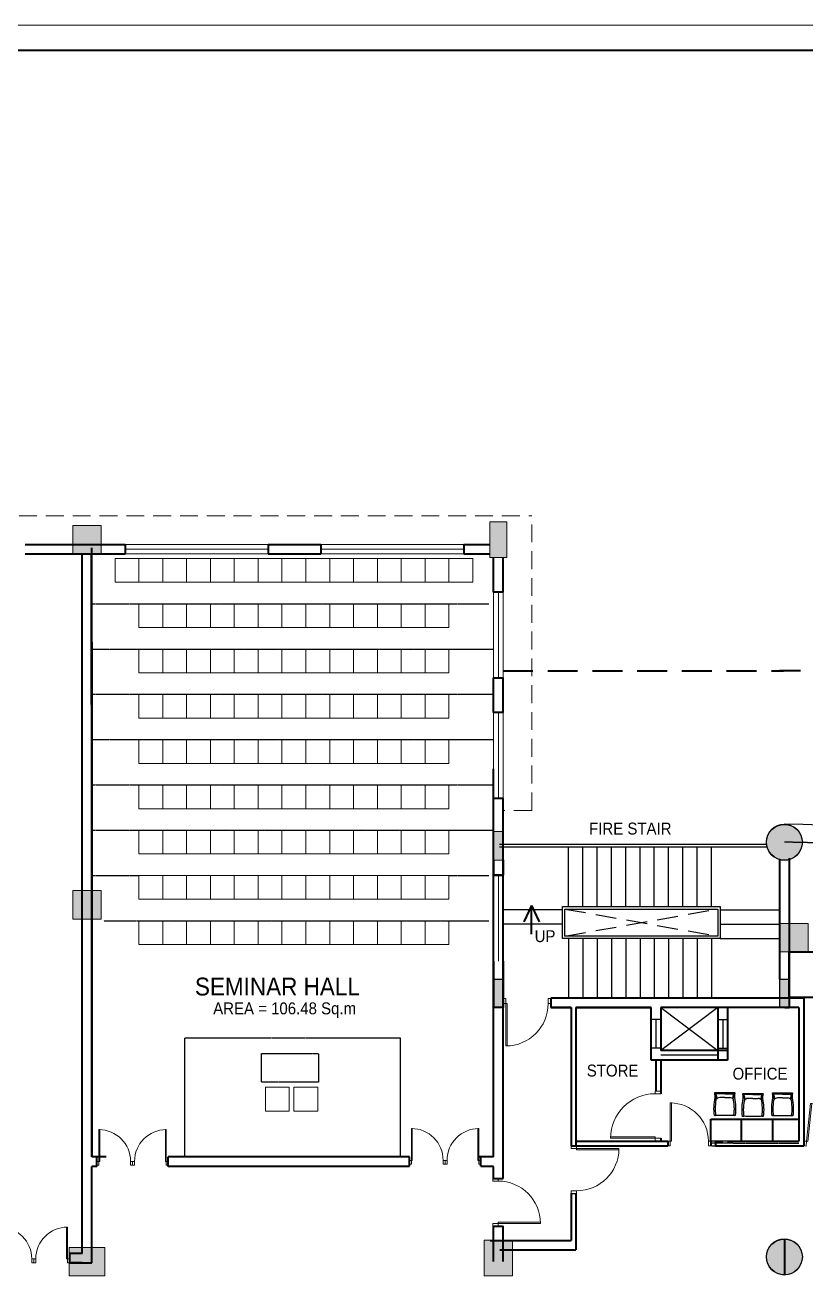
# Model space of a CAD drawing. Header units: inches. Extents: x 150067 to 167379, y -92057 to -49035.
# Drawn here: x 163018 to 164656, y -51659 to -49035 of the extents above; entities that cross this region are included whole.
import ezdxf

# ---------------------------------------------------------------- set-up
doc = ezdxf.new("R2010")
doc.units = ezdxf.units.IN
doc.header["$LTSCALE"] = 0.1
doc.header["$MEASUREMENT"] = 0
doc.linetypes.add('CENTER2', pattern=[1.125, 0.75, -0.125, 0.125, -0.125])
doc.linetypes.add('HIDDEN', pattern=[0.375, 0.25, -0.125])
for name, color, linetype, lineweight in [('BOR', 200, 'Continuous', 40), ('BOR1', 230, 'Continuous', 15), ('COR HA', 40, 'Continuous', 18), ('DOOR', 10, 'Continuous', 15), ('furniture', 30, 'Continuous', 15), ('HAT', 253, 'Continuous', 25), ('Layer4', 10, 'Continuous', 25), ('STAIR', 142, 'Continuous', 25), ('thin ha', 253, 'Continuous', 5), ('wall', 6, 'Continuous', 40), ('win', 102, 'Continuous', 20)]:
    doc.layers.add(name, color=color, linetype=linetype, lineweight=lineweight)
for name, color, linetype in [('S_USS_RBM', 7, 'HIDDEN'), ('STEEL', 1, 'Continuous'), ('TEXT', 7, 'Continuous'), ('TXT', 4, 'Continuous')]:
    doc.layers.add(name, color=color, linetype=linetype)
doc.styles.add('DUTCH', font='arial.ttf')

# ---------------------------------------------------------------- blocks, each defined once
blk = doc.blocks.new('A$C764D24B9')
at = {"layer": 'DOOR'}
for points in [[(0.056, 0.111), (0.083, 0.111), (0.083, 1), (0.056, 1)], [(0, 0), (0.056, 0), (0.056, 0.111), (0, 0.111)], [(0.944, 0), (1, 0), (1, 0.111), (0.944, 0.111)]]:
    blk.add_lwpolyline(points, close=True, dxfattribs=at)
blk.add_arc((0.056, 0.111), 0.889, 0, 90, dxfattribs=at)
blk = doc.blocks.new('y54y')
at = {"layer": 'COR HA', "linetype": 'Continuous', "lineweight": 20, "ltscale": 0.1}
blk.add_hatch(color=1, dxfattribs=at).paths.add_polyline_path([(-4795.471, -1150.953), (-4796.071, -1150.953), (-4796.071, -1151.553), (-4795.471, -1151.553)])
at = {"layer": 'COR HA', "color": 1, "linetype": 'Continuous', "lineweight": 20, "ltscale": 0.1}
for p, q in [((-4796.071, -1150.953), (-4795.471, -1150.953)), ((-4796.071, -1151.553), (-4796.071, -1150.953)), ((-4795.471, -1150.953), (-4795.471, -1151.553)), ((-4795.471, -1151.553), (-4796.071, -1151.553))]:
    blk.add_line(p, q, dxfattribs=at)
blk = doc.blocks.new('ytj')
at = {"layer": 'thin ha', "color": 1, "linetype": 'Continuous', "lineweight": 50}
for p, rotation in [((-5957.475, 3657.151, 0), 89.99999999985319), ((-3589.281, 3625.752, 0), 62.34754382637969), ((-5957.693, 3632.302, 0), 89.99999999985319)]:
    blk.add_blockref('y54y', p, dxfattribs=dict(at, rotation=rotation))
at = {"layer": 'thin ha', "color": 1, "linetype": 'Continuous', "lineweight": 50, "xscale": -1, "rotation": 117.6524561736203}
blk.add_blockref('y54y', (-3589.281, -5927.84, 0), dxfattribs=at)
blk = doc.blocks.new('yttu')
at = {"layer": 'thin ha', "linetype": 'Continuous', "lineweight": 20, "ltscale": 0.1}
blk.add_hatch(color=2, dxfattribs=at).paths.add_polyline_path([(-6879.58, -1156.369), (-6878.83, -1156.369), (-6878.83, -1156.969), (-6879.58, -1156.969)])
at = {"layer": 'thin ha', "color": 2, "linetype": 'Continuous', "lineweight": 20, "ltscale": 0.1}
blk.add_lwpolyline([(-6879.58, -1156.369), (-6878.83, -1156.369), (-6878.83, -1156.969), (-6879.58, -1156.969)], close=True, dxfattribs=at)
blk = doc.blocks.new('A$C2C166547')
at = {"color": 0}
for p, q in [((0.201, 0.464), (0.017, 0.464)), ((0.201, 0.456), (0.018, 0.456)), ((0.201, 0.455), (0.018, 0.455)), ((0.201, 0.374), (0.094, 0.374)), ((0.201, 0.464), (0.385, 0.464)), ((0.201, 0.456), (0.385, 0.456)), ((0.201, 0.455), (0.385, 0.455)), ((0.201, 0.374), (0.308, 0.374)), ((0.016, 0.02), (0.006, 0.02)), ((0.016, 0.02), (0.006, 0.016)), ((0.017, 0.001), (0.016, 0.02)), ((0.385, 0.001), (0.387, 0.02)), ((0.387, 0.02), (0.396, 0.016)), ((0.387, 0.02), (0.396, 0.02))]:
    blk.add_line(p, q, dxfattribs=at)
blk.add_lwpolyline([(0.023, 0.369, 0.080461), (0.008, 0, 0.080461)], format="xyb", dxfattribs=at)
for centre, radius, start, end in [((0.018, 0.461), 0.00242, 100.345, 201.3742), ((-0.216, 0.394), 0.241, 354.5513, 15.9626), ((0.018, 0.455), 0.000725, 87.3762, 197.5208), ((0.018, 0.454), 0.000433, 71.7715, 189.2202), ((0.095, 0.276), 0.0978, 90.5164, 143.1927), ((-0.282, 0.346), 0.317, 1.1591, 17.5641), ((0.307, 0.276), 0.0978, 36.8073, 89.4836), ((0.685, 0.346), 0.317, 162.4359, 178.8409), ((0.618, 0.394), 0.241, 164.0374, 185.4487), ((-0.752, 0.137), 1.154, 353.1637, 11.5643), ((0.384, 0.461), 0.00242, 338.6258, 79.655), ((0.385, 0.455), 0.000725, 342.4792, 92.6238), ((0.385, 0.454), 0.000433, 350.7798, 108.2285), ((0.014, -0.011), 0.012, 71.7536, 116.5375), ((0.389, -0.011), 0.012, 63.4625, 108.2464)]:
    blk.add_arc(centre, radius, start, end, dxfattribs=at)

msp = doc.modelspace()

# ---------------------------------------------------------------- hatches: boundary and pattern name
at = {"layer": 'Layer4', "linetype": 'Continuous', "ltscale": 0.1}
h = msp.add_hatch(color=7, dxfattribs=at)
edge = h.paths.add_edge_path()
edge.add_arc((164610.52, -50749.39), 37.5, 0, 360)
h = msp.add_hatch(color=7, dxfattribs=at)
edge = h.paths.add_edge_path()
edge.add_arc((164610.52, -50749.39), 37.5, 0, 360)
for points in [[(164000.54, -51096.27), (164000.54, -51036.27), (164020.54, -51036.27), (164020.54, -51096.27)], [(164600.52, -51096.27), (164600.52, -51036.27), (164620.52, -51036.27), (164620.52, -51096.27)]]:
    msp.add_hatch(color=256, dxfattribs=at).paths.add_polyline_path(points)
h = msp.add_hatch(color=7, dxfattribs=at)
edge = h.paths.add_edge_path()
edge.add_arc((164610.52, -51619.39), 37.5, 0, 360)
at = {"layer": 'thin ha', "linetype": 'Continuous', "lineweight": 20, "ltscale": 0.1}
for points in [[(163993.02, -50076.89), (164028.02, -50076.89), (164028.02, -50151.89), (163993.02, -50151.89)], [(163117.98, -50084.39), (163177.98, -50084.39), (163177.98, -50144.39), (163117.98, -50144.39)], [(164000.52, -50726.9), (164020.52, -50726.9), (164020.52, -50786.9), (164000.52, -50786.9)], [(163117.98, -50850.64), (163177.98, -50850.64), (163177.98, -50910.64), (163117.98, -50910.64)], [(164000.52, -51036.27), (164020.52, -51036.27), (164020.52, -51096.27), (164000.52, -51096.27)], [(164600.52, -51036.27), (164620.52, -51036.27), (164620.52, -51096.27), (164600.52, -51096.27)]]:
    msp.add_hatch(color=2, dxfattribs=at).paths.add_polyline_path(points)
h = msp.add_hatch(color=2, dxfattribs=at)
edge = h.paths.add_edge_path()
edge.add_arc((164610.02, -50749.39), 38, 0, 360)
h = msp.add_hatch(color=2, dxfattribs=at)
edge = h.paths.add_edge_path()
edge.add_arc((164610.02, -51619.39), 38, 0, 360)

# ---------------------------------------------------------------- linework, layer by layer
at = {"elevation": 23680.86}
for points in [[(164506.55, -51276.4, 0.1025232), (164505.59, -51285.14, -0.0804606), (164507.15, -51322.86, -0.3022999), (164504.7, -51322.57, 0.1979323), (164503.79, -51322.5, -0.028193), (164498.38, -51322.86), (164485.38, -51322.86), (164472.37, -51322.86, -0.028193), (164466.97, -51322.5, 0.1979323), (164466.05, -51322.57, -0.3022999), (164463.61, -51322.86, -0.0804606), (164465.17, -51285.14, 0.1025232), (164464.21, -51276.4, -0.5871113), (164465.29, -51274.48), (164505.47, -51274.48, -0.5871113)], [(164565.52, -51278.26, 0.1025232), (164564.56, -51287, -0.0804606), (164566.12, -51324.72, -0.3022999), (164563.68, -51324.43, 0.1979323), (164562.76, -51324.36, -0.028193), (164557.36, -51324.72), (164544.35, -51324.72), (164531.35, -51324.72, -0.028193), (164525.94, -51324.36, 0.1979323), (164525.03, -51324.43, -0.3022999), (164522.59, -51324.72, -0.0804606), (164524.14, -51287, 0.1025232), (164523.18, -51278.26, -0.5871113), (164524.26, -51276.34), (164564.44, -51276.34, -0.5871113)], [(164627.6, -51277.02, 0.1025232), (164626.64, -51285.76, -0.0804606), (164628.2, -51323.48, -0.3022999), (164625.76, -51323.19, 0.1979323), (164624.84, -51323.12, -0.028193), (164619.44, -51323.48), (164606.43, -51323.48), (164593.43, -51323.48, -0.028193), (164588.02, -51323.12, 0.1979323), (164587.11, -51323.19, -0.3022999), (164584.66, -51323.48, -0.0804606), (164586.22, -51285.76, 0.1025232), (164585.26, -51277.02, -0.5871113), (164586.34, -51275.1), (164626.52, -51275.1, -0.5871113)]]:
    msp.add_lwpolyline(points, format="xyb", close=True, dxfattribs=at)
at = {"layer": 'BOR', "elevation": 23680.86}
msp.add_lwpolyline([(166712.41, -49087.81), (151489.98, -49087.81), (151489.98, -56465.21), (166712.41, -56465.21)], close=True, dxfattribs=at)
at = {"layer": 'BOR1', "elevation": 23680.86}
msp.add_lwpolyline([(166768.94, -49034.57), (151455.32, -49034.57), (151455.32, -56521.74), (166768.94, -56521.74)], close=True, dxfattribs=at)
at = {"layer": 'DOOR', "linetype": 'HIDDEN', "ltscale": 1500}
for p, q in [((157042.98, -50064.39, 23680.86), (164080.52, -50064.39, 23680.86)), ((164080.52, -50682.37, 23680.86), (164080.52, -50064.39, 23680.86)), ((164080.52, -50682.37, 23680.86), (164020.52, -50682.37, 23680.86))]:
    msp.add_line(p, q, dxfattribs=at)
at = {"layer": 'furniture'}
for p, q in [((163256.83, -50393.89, 23680.86), (163906.83, -50393.89, 23680.86)), ((163256.83, -50583.89, 23680.86), (163906.83, -50583.89, 23680.86))]:
    msp.add_line(p, q, dxfattribs=at)
for points, elevation in [([(163206.83, -50153.89), (163256.83, -50153.89), (163256.83, -50203.89), (163206.83, -50203.89)], 23680.86), ([(163256.83, -50153.89), (163306.83, -50153.89), (163306.83, -50203.89), (163256.83, -50203.89)], 23680.86), ([(163306.83, -50153.89), (163356.83, -50153.89), (163356.83, -50203.89), (163306.83, -50203.89)], 23680.86), ([(163356.83, -50153.89), (163406.83, -50153.89), (163406.83, -50203.89), (163356.83, -50203.89)], 23680.86), ([(163406.83, -50153.89), (163456.83, -50153.89), (163456.83, -50203.89), (163406.83, -50203.89)], 23680.86), ([(163456.83, -50153.89), (163506.83, -50153.89), (163506.83, -50203.89), (163456.83, -50203.89)], 23680.86), ([(163506.83, -50153.89), (163556.83, -50153.89), (163556.83, -50203.89), (163506.83, -50203.89)], 23680.86), ([(163556.83, -50153.89), (163606.83, -50153.89), (163606.83, -50203.89), (163556.83, -50203.89)], 23680.86), ([(163606.83, -50153.89), (163656.83, -50153.89), (163656.83, -50203.89), (163606.83, -50203.89)], 23680.86), ([(163656.83, -50153.89), (163706.83, -50153.89), (163706.83, -50203.89), (163656.83, -50203.89)], 23680.86), ([(163706.83, -50153.89), (163756.83, -50153.89), (163756.83, -50203.89), (163706.83, -50203.89)], 23680.86), ([(163756.83, -50153.89), (163806.83, -50153.89), (163806.83, -50203.89), (163756.83, -50203.89)], 23680.86), ([(163806.83, -50153.89), (163856.83, -50153.89), (163856.83, -50203.89), (163806.83, -50203.89)], 23680.86), ([(163856.83, -50153.89), (163906.83, -50153.89), (163906.83, -50203.89), (163856.83, -50203.89)], 23680.86), ([(163906.83, -50153.89), (163956.83, -50153.89), (163956.83, -50203.89), (163906.83, -50203.89)], 23680.86), ([(163256.83, -50248.89), (163306.83, -50248.89), (163306.83, -50298.89), (163256.83, -50298.89)], 23680.86), ([(163306.83, -50248.89), (163356.83, -50248.89), (163356.83, -50298.89), (163306.83, -50298.89)], 23680.86), ([(163356.83, -50248.89), (163406.83, -50248.89), (163406.83, -50298.89), (163356.83, -50298.89)], 23680.86), ([(163406.83, -50248.89), (163456.83, -50248.89), (163456.83, -50298.89), (163406.83, -50298.89)], 23680.86), ([(163456.83, -50248.89), (163506.83, -50248.89), (163506.83, -50298.89), (163456.83, -50298.89)], 23680.86), ([(163506.83, -50248.89), (163556.83, -50248.89), (163556.83, -50298.89), (163506.83, -50298.89)], 23680.86), ([(163556.83, -50248.89), (163606.83, -50248.89), (163606.83, -50298.89), (163556.83, -50298.89)], 23680.86), ([(163606.83, -50248.89), (163656.83, -50248.89), (163656.83, -50298.89), (163606.83, -50298.89)], 23680.86), ([(163656.83, -50248.89), (163706.83, -50248.89), (163706.83, -50298.89), (163656.83, -50298.89)], 23680.86), ([(163706.83, -50248.89), (163756.83, -50248.89), (163756.83, -50298.89), (163706.83, -50298.89)], 23680.86), ([(163756.83, -50248.89), (163806.83, -50248.89), (163806.83, -50298.89), (163756.83, -50298.89)], 23680.86), ([(163806.83, -50248.89), (163856.83, -50248.89), (163856.83, -50298.89), (163806.83, -50298.89)], 23680.86), ([(163856.83, -50248.89), (163906.83, -50248.89), (163906.83, -50298.89), (163856.83, -50298.89)], 23680.86), ([(163256.83, -50343.89), (163306.83, -50343.89), (163306.83, -50393.89), (163256.83, -50393.89)], 23680.86), ([(163306.83, -50343.89), (163356.83, -50343.89), (163356.83, -50393.89), (163306.83, -50393.89)], 23680.86), ([(163356.83, -50343.89), (163406.83, -50343.89), (163406.83, -50393.89), (163356.83, -50393.89)], 23680.86), ([(163406.83, -50343.89), (163456.83, -50343.89), (163456.83, -50393.89), (163406.83, -50393.89)], 23680.86), ([(163456.83, -50343.89), (163506.83, -50343.89), (163506.83, -50393.89), (163456.83, -50393.89)], 23680.86), ([(163506.83, -50343.89), (163556.83, -50343.89), (163556.83, -50393.89), (163506.83, -50393.89)], 23680.86), ([(163556.83, -50343.89), (163606.83, -50343.89), (163606.83, -50393.89), (163556.83, -50393.89)], 23680.86), ([(163606.83, -50343.89), (163656.83, -50343.89), (163656.83, -50393.89), (163606.83, -50393.89)], 23680.86), ([(163656.83, -50343.89), (163706.83, -50343.89), (163706.83, -50393.89), (163656.83, -50393.89)], 23680.86), ([(163706.83, -50343.89), (163756.83, -50343.89), (163756.83, -50393.89), (163706.83, -50393.89)], 23680.86), ([(163756.83, -50343.89), (163806.83, -50343.89), (163806.83, -50393.89), (163756.83, -50393.89)], 23680.86), ([(163806.83, -50343.89), (163856.83, -50343.89), (163856.83, -50393.89), (163806.83, -50393.89)], 23680.86), ([(163856.83, -50343.89), (163906.83, -50343.89), (163906.83, -50393.89), (163856.83, -50393.89)], 23680.86), ([(163256.83, -50438.89), (163306.83, -50438.89), (163306.83, -50488.89), (163256.83, -50488.89)], 23680.86), ([(163306.83, -50438.89), (163356.83, -50438.89), (163356.83, -50488.89), (163306.83, -50488.89)], 23680.86), ([(163356.83, -50438.89), (163406.83, -50438.89), (163406.83, -50488.89), (163356.83, -50488.89)], 23680.86), ([(163406.83, -50438.89), (163456.83, -50438.89), (163456.83, -50488.89), (163406.83, -50488.89)], 23680.86), ([(163456.83, -50438.89), (163506.83, -50438.89), (163506.83, -50488.89), (163456.83, -50488.89)], 23680.86), ([(163506.83, -50438.89), (163556.83, -50438.89), (163556.83, -50488.89), (163506.83, -50488.89)], 23680.86), ([(163556.83, -50438.89), (163606.83, -50438.89), (163606.83, -50488.89), (163556.83, -50488.89)], 23680.86), ([(163606.83, -50438.89), (163656.83, -50438.89), (163656.83, -50488.89), (163606.83, -50488.89)], 23680.86), ([(163656.83, -50438.89), (163706.83, -50438.89), (163706.83, -50488.89), (163656.83, -50488.89)], 23680.86), ([(163706.83, -50438.89), (163756.83, -50438.89), (163756.83, -50488.89), (163706.83, -50488.89)], 23680.86), ([(163756.83, -50438.89), (163806.83, -50438.89), (163806.83, -50488.89), (163756.83, -50488.89)], 23680.86), ([(163806.83, -50438.89), (163856.83, -50438.89), (163856.83, -50488.89), (163806.83, -50488.89)], 23680.86), ([(163856.83, -50438.89), (163906.83, -50438.89), (163906.83, -50488.89), (163856.83, -50488.89)], 23680.86), ([(163256.83, -50533.89), (163306.83, -50533.89), (163306.83, -50583.89), (163256.83, -50583.89)], 23680.86), ([(163306.83, -50533.89), (163356.83, -50533.89), (163356.83, -50583.89), (163306.83, -50583.89)], 23680.86), ([(163356.83, -50533.89), (163406.83, -50533.89), (163406.83, -50583.89), (163356.83, -50583.89)], 23680.86), ([(163406.83, -50533.89), (163456.83, -50533.89), (163456.83, -50583.89), (163406.83, -50583.89)], 23680.86), ([(163456.83, -50533.89), (163506.83, -50533.89), (163506.83, -50583.89), (163456.83, -50583.89)], 23680.86), ([(163506.83, -50533.89), (163556.83, -50533.89), (163556.83, -50583.89), (163506.83, -50583.89)], 23680.86), ([(163556.83, -50533.89), (163606.83, -50533.89), (163606.83, -50583.89), (163556.83, -50583.89)], 23680.86), ([(163606.83, -50533.89), (163656.83, -50533.89), (163656.83, -50583.89), (163606.83, -50583.89)], 23680.86), ([(163656.83, -50533.89), (163706.83, -50533.89), (163706.83, -50583.89), (163656.83, -50583.89)], 23680.86), ([(163706.83, -50533.89), (163756.83, -50533.89), (163756.83, -50583.89), (163706.83, -50583.89)], 23680.86), ([(163756.83, -50533.89), (163806.83, -50533.89), (163806.83, -50583.89), (163756.83, -50583.89)], 23680.86), ([(163806.83, -50533.89), (163856.83, -50533.89), (163856.83, -50583.89), (163806.83, -50583.89)], 23680.86), ([(163856.83, -50533.89), (163906.83, -50533.89), (163906.83, -50583.89), (163856.83, -50583.89)], 23680.86), ([(163256.83, -50628.89), (163306.83, -50628.89), (163306.83, -50678.89), (163256.83, -50678.89)], 23680.86), ([(163306.83, -50628.89), (163356.83, -50628.89), (163356.83, -50678.89), (163306.83, -50678.89)], 23680.86), ([(163356.83, -50628.89), (163406.83, -50628.89), (163406.83, -50678.89), (163356.83, -50678.89)], 23680.86), ([(163406.83, -50628.89), (163456.83, -50628.89), (163456.83, -50678.89), (163406.83, -50678.89)], 23680.86), ([(163456.83, -50628.89), (163506.83, -50628.89), (163506.83, -50678.89), (163456.83, -50678.89)], 23680.86), ([(163506.83, -50628.89), (163556.83, -50628.89), (163556.83, -50678.89), (163506.83, -50678.89)], 23680.86), ([(163556.83, -50628.89), (163606.83, -50628.89), (163606.83, -50678.89), (163556.83, -50678.89)], 23680.86), ([(163606.83, -50628.89), (163656.83, -50628.89), (163656.83, -50678.89), (163606.83, -50678.89)], 23680.86), ([(163656.83, -50628.89), (163706.83, -50628.89), (163706.83, -50678.89), (163656.83, -50678.89)], 23680.86), ([(163706.83, -50628.89), (163756.83, -50628.89), (163756.83, -50678.89), (163706.83, -50678.89)], 23680.86), ([(163756.83, -50628.89), (163806.83, -50628.89), (163806.83, -50678.89), (163756.83, -50678.89)], 23680.86), ([(163806.83, -50628.89), (163856.83, -50628.89), (163856.83, -50678.89), (163806.83, -50678.89)], 23680.86), ([(163856.83, -50628.89), (163906.83, -50628.89), (163906.83, -50678.89), (163856.83, -50678.89)], 23680.86), ([(163256.83, -50723.89), (163306.83, -50723.89), (163306.83, -50773.89), (163256.83, -50773.89)], 23680.86), ([(163306.83, -50723.89), (163356.83, -50723.89), (163356.83, -50773.89), (163306.83, -50773.89)], 23680.86), ([(163356.83, -50723.89), (163406.83, -50723.89), (163406.83, -50773.89), (163356.83, -50773.89)], 23680.86), ([(163406.83, -50723.89), (163456.83, -50723.89), (163456.83, -50773.89), (163406.83, -50773.89)], 23680.86), ([(163456.83, -50723.89), (163506.83, -50723.89), (163506.83, -50773.89), (163456.83, -50773.89)], 23680.86), ([(163506.83, -50723.89), (163556.83, -50723.89), (163556.83, -50773.89), (163506.83, -50773.89)], 23680.86), ([(163556.83, -50723.89), (163606.83, -50723.89), (163606.83, -50773.89), (163556.83, -50773.89)], 23680.86), ([(163606.83, -50723.89), (163656.83, -50723.89), (163656.83, -50773.89), (163606.83, -50773.89)], 23680.86), ([(163656.83, -50723.89), (163706.83, -50723.89), (163706.83, -50773.89), (163656.83, -50773.89)], 23680.86), ([(163706.83, -50723.89), (163756.83, -50723.89), (163756.83, -50773.89), (163706.83, -50773.89)], 23680.86), ([(163756.83, -50723.89), (163806.83, -50723.89), (163806.83, -50773.89), (163756.83, -50773.89)], 23680.86), ([(163806.83, -50723.89), (163856.83, -50723.89), (163856.83, -50773.89), (163806.83, -50773.89)], 23680.86), ([(163856.83, -50723.89), (163906.83, -50723.89), (163906.83, -50773.89), (163856.83, -50773.89)], 23680.86), ([(163256.83, -50818.89), (163306.83, -50818.89), (163306.83, -50868.89), (163256.83, -50868.89)], 23680.86), ([(163306.83, -50818.89), (163356.83, -50818.89), (163356.83, -50868.89), (163306.83, -50868.89)], 23680.86), ([(163356.83, -50818.89), (163406.83, -50818.89), (163406.83, -50868.89), (163356.83, -50868.89)], 23680.86), ([(163406.83, -50818.89), (163456.83, -50818.89), (163456.83, -50868.89), (163406.83, -50868.89)], 23680.86), ([(163456.83, -50818.89), (163506.83, -50818.89), (163506.83, -50868.89), (163456.83, -50868.89)], 23680.86), ([(163506.83, -50818.89), (163556.83, -50818.89), (163556.83, -50868.89), (163506.83, -50868.89)], 23680.86), ([(163556.83, -50818.89), (163606.83, -50818.89), (163606.83, -50868.89), (163556.83, -50868.89)], 23680.86), ([(163606.83, -50818.89), (163656.83, -50818.89), (163656.83, -50868.89), (163606.83, -50868.89)], 23680.86), ([(163656.83, -50818.89), (163706.83, -50818.89), (163706.83, -50868.89), (163656.83, -50868.89)], 23680.86), ([(163706.83, -50818.89), (163756.83, -50818.89), (163756.83, -50868.89), (163706.83, -50868.89)], 23680.86), ([(163756.83, -50818.89), (163806.83, -50818.89), (163806.83, -50868.89), (163756.83, -50868.89)], 23680.86), ([(163806.83, -50818.89), (163856.83, -50818.89), (163856.83, -50868.89), (163806.83, -50868.89)], 23680.86), ([(163856.83, -50818.89), (163906.83, -50818.89), (163906.83, -50868.89), (163856.83, -50868.89)], 23680.86), ([(163256.83, -50913.89), (163306.83, -50913.89), (163306.83, -50963.89), (163256.83, -50963.89)], 23680.86), ([(163306.83, -50913.89), (163356.83, -50913.89), (163356.83, -50963.89), (163306.83, -50963.89)], 23680.86), ([(163356.83, -50913.89), (163406.83, -50913.89), (163406.83, -50963.89), (163356.83, -50963.89)], 23680.86), ([(163406.83, -50913.89), (163456.83, -50913.89), (163456.83, -50963.89), (163406.83, -50963.89)], 23680.86), ([(163456.83, -50913.89), (163506.83, -50913.89), (163506.83, -50963.89), (163456.83, -50963.89)], 23680.86), ([(163506.83, -50913.89), (163556.83, -50913.89), (163556.83, -50963.89), (163506.83, -50963.89)], 23680.86), ([(163556.83, -50913.89), (163606.83, -50913.89), (163606.83, -50963.89), (163556.83, -50963.89)], 23680.86), ([(163606.83, -50913.89), (163656.83, -50913.89), (163656.83, -50963.89), (163606.83, -50963.89)], 23680.86), ([(163656.83, -50913.89), (163706.83, -50913.89), (163706.83, -50963.89), (163656.83, -50963.89)], 23680.86), ([(163706.83, -50913.89), (163756.83, -50913.89), (163756.83, -50963.89), (163706.83, -50963.89)], 23680.86), ([(163756.83, -50913.89), (163806.83, -50913.89), (163806.83, -50963.89), (163756.83, -50963.89)], 23680.86), ([(163806.83, -50913.89), (163856.83, -50913.89), (163856.83, -50963.89), (163806.83, -50963.89)], 23680.86), ([(163856.83, -50913.89), (163906.83, -50913.89), (163906.83, -50963.89), (163856.83, -50963.89)], 23680.86), ([(163521.96, -51263.37), (163571.96, -51263.37), (163571.96, -51313.37), (163521.96, -51313.37)], 23682.01), ([(163581.74, -51263.37), (163631.74, -51263.37), (163631.74, -51313.37), (163581.74, -51313.37)], 23682.01)]:
    msp.add_lwpolyline(points, close=True, dxfattribs=dict(at, elevation=elevation))
at = {"layer": 'HAT', "linetype": 'Continuous', "ltscale": 0.1}
msp.add_line((164163.37, -51486.27, 23680.88), (164173.37, -51486.27, 23680.86), dxfattribs=at)
at = {"layer": 'Layer4', "color": 1, "linetype": 'HIDDEN', "ltscale": 1750}
for p, q in [((164150.08, -50946.27, 23673.74), (164470.52, -50889.39, 23673.74)), ((164150.08, -50889.39, 23673.74), (164470.52, -50946.27, 23673.74))]:
    msp.add_line(p, q, dxfattribs=at)
at = {"layer": 'Layer4', "linetype": 'Continuous', "ltscale": 0.1}
msp.add_line((164470.98, -51196.27, 23680.88), (164350.98, -51196.27, 23680.88), dxfattribs=at)
at = {"layer": 'Layer4', "linetype": 'Continuous', "ltscale": 0.1, "elevation": 23680.86}
for points in [[(164572.35, -50754.39), (164013.02, -50754.39)], [(164573.36, -50759.39), (164013.02, -50759.39)], [(164470.98, -51096.27), (164350.98, -51186.27)], [(164350.98, -51096.27), (164470.98, -51186.27)]]:
    msp.add_lwpolyline(points, dxfattribs=at)
at = {"layer": 'Layer4', "linetype": 'Continuous', "ltscale": 0.1}
for points, elevation in [([(164000.54, -51096.27), (164000.54, -51036.27), (164020.54, -51036.27), (164020.54, -51096.27)], 23673.74), ([(164600.52, -51096.27), (164600.52, -51036.27), (164620.52, -51036.27), (164620.52, -51096.27)], 23680.86)]:
    msp.add_lwpolyline(points, close=True, dxfattribs=dict(at, elevation=elevation))
at = {"layer": 'Layer4', "color": 7, "linetype": 'Continuous', "ltscale": 0.1}
for centre in [(164610.52, -50749.39, 23680.86), (164610.52, -50749.39, 23680.86), (164610.52, -51619.39, 23680.86)]:
    msp.add_circle(centre, 37.5, dxfattribs=at)
at = {"layer": 'Layer4', "color": 1, "linetype": 'HIDDEN', "ltscale": 35}
msp.add_arc((164610.52, -52191.89, 23680.86), 1442.5, 271.48751, 90, dxfattribs=at)
at = {"layer": 'S_USS_RBM', "linetype": 'Continuous'}
msp.add_arc((164610.52, -52191.89, 23680.48), 1480.5, 270.00004, 89.99996, dxfattribs=at)
at = {"layer": 'STAIR', "linetype": 'Continuous', "ltscale": 0.1}
for p, q in [((164157.61, -50884.39, 23673.74), (164157.61, -50759.39, 23680.86)), ((164187.61, -50884.39, 23673.74), (164187.61, -50759.39, 23680.86)), ((164217.61, -50884.39, 23673.74), (164217.61, -50759.39, 23680.86)), ((164247.61, -50884.39, 23673.74), (164247.61, -50759.39, 23680.86)), ((164277.61, -50884.39, 23673.74), (164277.61, -50759.39, 23680.86)), ((164307.61, -50884.39, 23673.74), (164307.61, -50759.39, 23680.86)), ((164337.61, -50884.39, 23673.74), (164337.61, -50759.39, 23680.86)), ((164367.61, -50884.39, 23673.74), (164367.61, -50759.39, 23680.86)), ((164397.61, -50884.39, 23673.74), (164397.61, -50759.39, 23680.86)), ((164427.61, -50884.39, 23673.74), (164427.61, -50759.39, 23680.86)), ((164457.61, -50884.39, 23673.74), (164457.61, -50759.39, 23680.86)), ((164144.63, -50891.27, 23680.86), (164020.08, -50891.27, 23680.86)), ((164475.98, -50891.27, 23680.86), (164600.52, -50891.27, 23680.86)), ((164144.63, -50921.27, 23680.86), (164020.08, -50921.27, 23680.86)), ((164475.98, -50921.27, 23680.86), (164600.52, -50921.27, 23680.86)), ((164157.61, -50951.27, 23673.74), (164157.61, -51076.27, 23680.86)), ((164187.61, -50951.27, 23673.74), (164187.61, -51076.27, 23680.86)), ((164217.61, -50951.27, 23673.74), (164217.61, -51076.27, 23680.86)), ((164247.61, -50951.27, 23673.74), (164247.61, -51076.27, 23680.86)), ((164277.61, -50951.27, 23673.74), (164277.61, -51076.27, 23680.86)), ((164307.61, -50951.27, 23673.74), (164307.61, -51076.27, 23680.86)), ((164337.61, -50951.27, 23673.74), (164337.61, -51076.27, 23680.86)), ((164367.61, -50951.27, 23673.74), (164367.61, -51076.27, 23680.86)), ((164397.61, -50951.27, 23673.74), (164397.61, -51076.27, 23680.86)), ((164427.61, -50951.27, 23673.74), (164427.61, -51076.27, 23680.86)), ((164457.61, -50951.27, 23673.74), (164457.61, -51076.27, 23680.86)), ((164475.98, -50951.27, 23680.86), (164600.52, -50951.27, 23680.86))]:
    msp.add_line(p, q, dxfattribs=at)
at = {"layer": 'STAIR', "linetype": 'Continuous', "ltscale": 0.1, "elevation": 23673.74}
for points in [[(164145.08, -50884.39), (164475.52, -50884.39), (164475.52, -50951.27), (164145.08, -50951.27)], [(164150.08, -50889.39), (164470.52, -50889.39), (164470.52, -50946.27), (164150.08, -50946.27)]]:
    msp.add_lwpolyline(points, close=True, dxfattribs=at)
at = {"layer": 'STEEL', "linetype": 'CENTER2', "ltscale": 0.1}
for p, q in [((163157.9, -50248.89, 23680.86), (163256.83, -50248.89, 23680.86)), ((163256.83, -50248.89, 23680.86), (163906.83, -50248.89, 23680.86)), ((163906.83, -50248.89, 23680.86), (163990.52, -50248.89, 23680.86)), ((163160.56, -50343.89, 23680.86), (164000.57, -50343.89, 23680.86)), ((163157.9, -50438.89, 23680.86), (163256.83, -50438.89, 23680.86)), ((163256.83, -50438.89, 23680.86), (163906.83, -50438.89, 23680.86)), ((163906.83, -50438.89, 23682.01), (164000.44, -50438.89, 23682.01)), ((163160.56, -50533.89, 23680.86), (164000.57, -50533.89, 23675.15)), ((163157.9, -50628.89, 23680.86), (163256.83, -50628.89, 23680.86)), ((163256.83, -50628.89, 23680.86), (163906.83, -50628.89, 23680.86)), ((163906.83, -50628.89, 23680.86), (164000.44, -50628.89, 23680.86)), ((163157.9, -50723.89, 23682.01), (164000.44, -50723.89, 23682.01)), ((163157.9, -50818.89, 23680.86), (163256.83, -50818.89, 23680.86)), ((163906.83, -50818.89, 23680.86), (163990.56, -50818.89, 23680.86)), ((163182.98, -50913.89, 23682.01), (163990.56, -50913.89, 23682.01)), ((163352.98, -51409.39, 23680.86), (163352.98, -51159.39, 23680.86)), ((163352.98, -51159.39, 23680.86), (163805.52, -51159.39, 23680.86)), ((163805.52, -51409.23, 23680.86), (163805.52, -51159.39, 23680.86)), ((164455.98, -51376.03, 23694.44), (164640.98, -51376.27, 23691.49)), ((164640.98, -51381.27, 23691.49), (164455.98, -51381, 23694.84)), ((164455.98, -51386.27, 23684.66), (164640.98, -51386.27, 23696.14))]:
    msp.add_line(p, q, dxfattribs=at)
at = {"layer": 'STEEL', "linetype": 'CENTER2', "ltscale": 0.1, "elevation": 23682.01}
msp.add_lwpolyline([(163513.66, -51192.53), (163633.66, -51192.53), (163633.66, -51252.53), (163513.66, -51252.53)], close=True, dxfattribs=at)
at = {"layer": 'thin ha', "color": 2, "linetype": 'Continuous', "lineweight": 20, "ltscale": 0.1, "elevation": 23680.86}
for points in [[(163993.02, -50076.89), (164028.02, -50076.89), (164028.02, -50151.89), (163993.02, -50151.89)], [(163117.98, -50084.39), (163177.98, -50084.39), (163177.98, -50144.39), (163117.98, -50144.39)], [(164000.52, -50726.9), (164020.52, -50726.9), (164020.52, -50786.9), (164000.52, -50786.9)], [(163117.98, -50850.64), (163177.98, -50850.64), (163177.98, -50910.64), (163117.98, -50910.64)], [(164000.52, -51036.27), (164020.52, -51036.27), (164020.52, -51096.27), (164000.52, -51096.27)], [(164600.52, -51036.27), (164620.52, -51036.27), (164620.52, -51096.27), (164600.52, -51096.27)]]:
    msp.add_lwpolyline(points, close=True, dxfattribs=at)
at = {"layer": 'thin ha', "color": 2, "linetype": 'Continuous', "lineweight": 20, "ltscale": 0.1}
for centre in [(164610.02, -50749.39, 23680.86), (164610.02, -51619.39, 23680.86)]:
    msp.add_circle(centre, 38, dxfattribs=at)
at = {"layer": 'TXT', "linetype": 'CENTER2', "ltscale": 0.1}
for p, q in [((164350.98, -51121.29, 23680.88), (164330.98, -51121.29, 23680.88)), ((164340.98, -51121.29, 23680.88), (164340.98, -51181.29, 23680.88)), ((164470.98, -51121.29, 23680.88), (164490.98, -51121.29, 23680.88)), ((164480.98, -51121.29, 23680.88), (164480.98, -51181.29, 23680.88)), ((164350.98, -51181.29, 23680.88), (164330.98, -51181.29, 23680.88)), ((164470.98, -51181.29, 23680.88), (164490.98, -51181.29, 23680.88))]:
    msp.add_line(p, q, dxfattribs=at)
at = {"layer": 'wall', "linetype": 'Continuous', "ltscale": 0.1}
for p, q in [((163017.98, -50124.39, 23680.86), (163157.98, -50124.39, 23680.86)), ((163017.98, -50124.39, 23680.86), (163157.98, -50124.39, 23680.86)), ((163137.98, -50124.39, 23680.86), (163227.99, -50124.39, 23680.86)), ((163137.98, -50124.39, 23680.86), (163227.99, -50124.39, 23680.86)), ((163137.98, -50124.39, 23680.86), (163227.99, -50124.39, 23680.86)), ((163157.98, -51409.39, 23680.86), (163157.98, -50131.89, 23680.86)), ((163157.98, -51409.39, 23680.86), (163157.98, -50131.89, 23680.86)), ((163172.98, -50124.39, 23680.86), (163227.99, -50124.39, 23680.86)), ((163172.98, -50124.39, 23680.86), (163227.99, -50124.39, 23680.86)), ((163172.98, -50124.39, 23680.86), (163227.99, -50124.39, 23680.86)), ((163227.99, -50124.39, 23680.86), (163227.99, -50144.39, 23680.86)), ((163527.99, -50124.39, 23680.86), (163527.99, -50144.39, 23680.86)), ((163527.99, -50124.39, 23680.86), (163638.01, -50124.39, 23680.86)), ((163638.01, -50124.39, 23680.86), (163638.01, -50144.39, 23680.86)), ((163938.01, -50124.39, 23680.86), (163993.02, -50124.39, 23680.86)), ((163938.01, -50124.39, 23680.86), (163993.02, -50124.39, 23680.86)), ((163938.01, -50124.39, 23680.86), (163993.02, -50124.39, 23680.86)), ((163938.01, -50124.39, 23680.86), (163938.01, -50144.39, 23680.86)), ((163017.98, -50144.39, 23680.86), (163137.98, -50144.39, 23680.86)), ((163017.98, -50144.39, 23680.86), (163137.98, -50144.39, 23680.86)), ((163137.98, -50144.39, 23680.86), (163227.99, -50144.39, 23680.86)), ((163137.98, -50144.39, 23680.86), (163227.99, -50144.39, 23680.86)), ((163137.98, -51611.89, 23680.86), (163137.98, -50144.39, 23680.86)), ((163137.98, -51611.89, 23680.86), (163137.98, -50151.89, 23680.86)), ((163137.98, -51611.89, 23680.86), (163137.98, -50151.89, 23680.86)), ((163156.77, -50144.39, 23680.86), (163157.98, -51409.39, 23680.86)), ((163157.98, -50144.39, 23680.86), (163227.99, -50144.39, 23680.86)), ((163157.98, -51409.39, 23680.86), (163157.98, -50151.89, 23680.86)), ((163157.98, -51409.39, 23680.86), (163157.98, -50151.89, 23680.86)), ((163172.98, -50144.39, 23680.86), (163227.99, -50144.39, 23680.86)), ((163172.98, -50144.39, 23680.86), (163227.99, -50144.39, 23680.86)), ((163172.98, -50144.39, 23680.86), (163227.99, -50144.39, 23680.86)), ((163527.99, -50144.39, 23680.86), (163638.01, -50144.39, 23680.86)), ((163938.01, -50144.39, 23680.86), (163993.02, -50144.39, 23680.86)), ((163938.01, -50144.39, 23680.86), (163993.02, -50144.39, 23680.86)), ((163938.01, -50144.39, 23680.86), (163993.02, -50144.39, 23680.86)), ((164000.52, -50224.49, 23680.86), (164000.52, -50151.89, 23680.86)), ((164020.52, -50224.49, 23680.86), (164020.52, -50151.89, 23680.86)), ((164020.52, -50224.49, 23680.86), (164020.52, -50151.89, 23680.86)), ((164020.52, -50224.49, 23680.86), (164020.52, -50151.89, 23680.86)), ((164020.52, -50224.49, 23680.86), (164020.52, -50151.89, 23680.86)), ((164020.52, -50224.49, 23680.86), (164020.52, -50151.89, 23680.86)), ((164020.52, -50224.49, 23680.86), (164020.52, -50151.89, 23680.86)), ((164020.52, -50224.49, 23680.86), (164000.52, -50224.49, 23680.86)), ((163157.98, -50329.39, 23680.86), (163157.98, -51154.81, 23680.86)), ((163157.98, -51409.39, 23680.86), (163157.98, -50329.39, 23680.86)), ((163157.98, -50329.39, 23680.86), (163157.98, -51154.81, 23680.86)), ((163157.98, -51409.39, 23680.86), (163157.98, -50329.39, 23680.86)), ((163157.98, -50329.39, 23680.86), (163157.98, -51154.81, 23680.86)), ((163157.98, -51409.39, 23680.86), (163157.98, -50329.39, 23680.86)), ((163157.98, -51409.39, 23680.86), (163157.98, -50329.39, 23680.86)), ((164000.52, -50477.09, 23680.86), (164000.52, -50404.49, 23680.86)), ((164000.52, -50477.09, 23680.86), (164000.52, -50404.49, 23680.86)), ((164000.52, -50477.09, 23680.86), (164000.52, -50404.49, 23680.86)), ((164000.52, -50477.09, 23680.86), (164000.52, -50404.49, 23680.86)), ((164000.52, -50404.49, 23680.86), (164020.52, -50404.49, 23680.86)), ((164020.52, -50477.09, 23680.86), (164020.52, -50404.49, 23680.86)), ((164020.52, -50477.09, 23680.86), (164020.52, -50404.49, 23680.86)), ((164020.52, -50477.09, 23680.86), (164020.52, -50404.49, 23680.86)), ((164020.52, -50477.09, 23680.86), (164020.52, -50404.49, 23680.86)), ((164020.52, -50477.09, 23680.86), (164020.52, -50404.49, 23680.86)), ((164020.52, -50477.09, 23680.86), (164020.52, -50404.49, 23680.86)), ((164020.52, -50477.09, 23680.86), (164000.52, -50477.09, 23680.86)), ((163137.98, -51567.37, 23680.86), (163137.98, -50567.37, 23680.86)), ((163137.98, -51567.37, 23680.86), (163137.98, -50567.37, 23680.86)), ((163137.98, -51567.37, 23680.86), (163137.98, -50567.37, 23680.86)), ((163137.98, -51567.37, 23680.86), (163137.98, -50567.37, 23680.86)), ((163137.98, -51567.37, 23680.86), (163137.98, -50567.37, 23680.86)), ((163137.98, -51567.37, 23680.86), (163137.98, -50567.37, 23680.86)), ((163137.98, -51567.37, 23680.86), (163137.98, -50567.37, 23680.86)), ((163137.98, -51567.37, 23680.86), (163137.98, -50567.37, 23680.86)), ((163137.98, -51567.37, 23680.86), (163137.98, -50567.37, 23680.86)), ((164000.57, -50736.39, 23680.86), (164000.57, -50595.14, 23669.44)), ((164000.52, -51409.39, 23680.86), (164000.52, -50657.09, 23680.86)), ((164000.52, -50657.09, 23680.86), (164020.52, -50657.09, 23680.86)), ((164020.52, -51409.39, 23680.86), (164020.52, -50657.09, 23680.86)), ((164020.52, -51454.73, 23680.86), (164020.52, -50739.39, 23680.86)), ((164000.54, -50786.49, 23673.74), (164000.54, -50818.58, 23673.74)), ((164020.54, -50786.49, 23673.74), (164020.54, -50818.58, 23673.74)), ((164600.52, -51036.27, 23680.86), (164600.52, -50786.19, 23680.86)), ((164620.52, -50782.47, 23680.86), (164620.52, -51096.27, 23680.86)), ((164620.52, -50782.47, 23680.86), (164620.52, -51096.27, 23680.86)), ((164020.54, -50818.58, 23680.86), (164000.54, -50818.58, 23680.86)), ((164000.54, -50818.58, 23680.86), (164020.54, -50818.58, 23680.86)), ((164079.96, -50882.29, 23680.86), (164063.96, -50916.39, 23680.86)), ((164079.96, -50942.44, 23680.86), (164079.96, -50882.29, 23680.86)), ((164079.96, -50882.29, 23680.86), (164095.96, -50916.39, 23680.86)), ((164000.54, -50998.58, 23673.74), (164000.54, -51096.27, 23673.74)), ((164020.54, -51090.44, 23673.74), (164020.54, -50998.58, 23673.74)), ((164020.54, -50998.58, 23673.74), (164020.54, -51096.27, 23673.74)), ((164120.52, -51076.27, 23680.86), (164120.52, -51096.27, 23680.86)), ((164650.98, -51076.27, 23680.86), (164120.52, -51076.27, 23680.86)), ((164650.98, -51076.27, 23680.88), (164650.98, -51386.27, 23680.88)), ((164000.52, -51409.39, 23680.86), (164000.52, -51096.27, 23680.86)), ((164020.54, -51096.27, 23673.74), (164000.54, -51096.27, 23673.74)), ((164120.84, -51096.27, 23680.86), (164163.37, -51096.27, 23680.86)), ((164163.37, -51096.27, 23680.86), (164163.37, -51220.3, 23680.86)), ((164163.37, -51096.27, 23680.88), (164163.37, -51386.27, 23680.88)), ((164330.98, -51096.27, 23680.86), (164173.37, -51096.27, 23680.86)), ((164173.37, -51096.27, 23680.86), (164173.37, -51220.3, 23680.86)), ((164173.37, -51096.27, 23680.86), (164330.98, -51096.27, 23680.86)), ((164330.98, -51096.27, 23680.88), (164173.37, -51096.27, 23680.88)), ((164173.37, -51096.27, 23680.88), (164173.37, -51196.27, 23680.88)), ((164173.37, -51096.27, 23680.88), (164330.98, -51096.27, 23680.88)), ((164330.98, -51206.27, 23680.86), (164330.98, -51096.27, 23680.86)), ((164330.98, -51196.27, 23680.88), (164330.98, -51096.27, 23680.88)), ((164350.98, -51096.27, 23680.86), (164350.98, -51186.27, 23680.86)), ((164475.98, -51096.27, 23680.86), (164350.98, -51096.27, 23680.86)), ((164490.98, -51096.27, 23680.86), (164350.98, -51096.27, 23680.86)), ((164600.71, -51096.27, 23680.86), (164465.08, -51096.27, 23680.86)), ((164470.98, -51096.27, 23680.86), (164470.98, -51206.27, 23680.86)), ((164490.98, -51096.27, 23680.86), (164490.98, -51096.27, 23680.86)), ((164490.98, -51096.27, 23680.86), (164490.98, -51206.27, 23680.86)), ((164600.71, -51096.27, 23680.86), (164490.98, -51096.27, 23680.86)), ((164610.98, -51096.27, 23680.86), (164490.98, -51096.27, 23680.86)), ((164490.98, -51096.27, 23680.86), (164490.98, -51096.27, 23680.86)), ((164640.98, -51096.27, 23680.86), (164490.98, -51096.27, 23680.86)), ((164610.98, -51096.27, 23680.86), (164620.52, -51096.27, 23680.86)), ((164610.98, -51096.27, 23680.86), (164610.98, -51096.27, 23680.86)), ((164640.98, -51096.27, 23680.88), (164640.98, -51286.27, 23680.88)), ((164640.98, -51096.27, 23680.86), (164640.98, -51256.27, 23680.86)), ((164640.98, -51096.27, 23680.88), (164640.98, -51376.27, 23680.88)), ((164173.37, -51206.27, 23680.88), (164173.37, -51376.27, 23680.88)), ((164490.98, -51206.27, 23680.86), (164330.98, -51206.27, 23680.86)), ((164340.96, -51206.29, 23691.49), (164340.96, -51271.27, 23691.49)), ((164490.98, -51186.27, 23680.86), (164350.98, -51186.27, 23680.86)), ((164350.98, -51206.32, 23691.49), (164350.98, -51277.1, 23691.49)), ((164163.37, -51320.3, 23680.86), (164163.37, -51386.27, 23680.86)), ((164173.37, -51320.3, 23680.86), (164173.37, -51386.27, 23680.86)), ((164163.37, -51386.27, 23681.38), (164365.98, -51386.27, 23671.08)), ((164173.37, -51376.27, 23680.88), (164340.96, -51376.27, 23680.88)), ((164173.37, -51376.27, 23691.49), (164365.98, -51376.27, 23691.49)), ((164173.37, -51386.27, 23691.49), (164365.98, -51386.27, 23681.69)), ((164350.98, -51370.44, 23691.49), (164350.98, -51376.27, 23691.49)), ((164350.98, -51376.27, 23680.88), (164365.98, -51376.27, 23671.08)), ((164365.98, -51376.27, 23680.88), (164365.98, -51386.27, 23681.69)), ((164365.98, -51376.27, 23691.49), (164365.98, -51386.27, 23692.3)), ((164455.98, -51376.27, 23694.46), (164455.98, -51386.27, 23695.27)), ((164465.98, -51376.27, 23680.88), (164480.98, -51376.27, 23680.88)), ((164465.98, -51376.27, 23690.67), (164465.98, -51386.27, 23691.49)), ((164465.98, -51386.27, 23680.88), (164565.98, -51386.27, 23680.88)), ((164490.98, -51376.27, 23680.88), (164565.98, -51376.27, 23680.88)), ((164565.98, -51376.27, 23680.88), (164640.98, -51376.27, 23680.88)), ((164565.98, -51386.27, 23680.88), (164650.98, -51386.27, 23680.88)), ((163168.43, -51409.39, 23680.86), (163157.98, -51409.39, 23680.86)), ((163168.43, -51409.39, 23680.86), (163157.98, -51409.39, 23680.86)), ((163187.98, -51409.39, 23680.86), (163157.98, -51409.39, 23680.86)), ((163187.98, -51409.39, 23680.86), (163157.98, -51409.39, 23680.86)), ((163168.43, -51429.39, 23680.86), (163168.43, -51409.39, 23680.86)), ((163168.43, -51429.39, 23680.86), (163168.43, -51409.39, 23680.86)), ((163500.48, -51409.39, 23680.86), (163318.43, -51409.39, 23680.86)), ((163318.43, -51429.39, 23680.86), (163318.43, -51409.39, 23680.86)), ((163823.91, -51409.39, 23680.86), (163318.43, -51409.39, 23680.86)), ((163318.43, -51429.39, 23680.86), (163318.43, -51409.39, 23680.86)), ((163805.52, -51409.23, 23680.86), (163352.98, -51409.39, 23680.86)), ((163500.48, -51409.39, 23680.86), (163352.98, -51409.39, 23680.86)), ((163805.52, -51409.23, 23680.86), (163680.48, -51409.39, 23680.86)), ((163823.91, -51409.39, 23680.86), (163680.48, -51409.39, 23680.86)), ((163823.91, -51429.23, 23680.86), (163823.91, -51409.39, 23680.86)), ((163823.91, -51429.23, 23680.86), (163823.91, -51409.39, 23680.86)), ((164000.52, -51409.39, 23680.86), (163970.52, -51409.39, 23680.86)), ((163973.91, -51429.23, 23680.86), (163973.91, -51409.39, 23680.86)), ((164000.52, -51409.39, 23680.86), (163973.91, -51409.39, 23680.86)), ((163973.91, -51429.23, 23680.86), (163973.91, -51409.39, 23680.86)), ((164000.52, -51409.39, 23680.86), (163978.02, -51409.39, 23680.86)), ((164000.52, -51409.39, 23680.86), (163981.41, -51409.39, 23680.86)), ((163157.98, -51611.89, 23680.86), (163157.98, -51429.39, 23680.86)), ((163157.98, -51611.89, 23680.86), (163157.98, -51429.39, 23680.86)), ((163168.43, -51429.39, 23680.86), (163157.98, -51429.39, 23680.86)), ((163168.43, -51429.39, 23680.86), (163157.98, -51429.39, 23680.86)), ((163157.98, -51611.89, 23680.86), (163157.98, -51429.39, 23680.86)), ((163157.98, -51611.89, 23680.86), (163157.98, -51429.39, 23680.86)), ((163168.43, -51429.39, 23680.86), (163157.98, -51429.39, 23680.86)), ((163168.43, -51429.39, 23680.86), (163157.98, -51429.39, 23680.86)), ((163157.98, -51629.39, 23680.86), (163157.98, -51429.39, 23680.86)), ((163157.98, -51631.89, 23680.86), (163157.98, -51429.39, 23680.86)), ((163500.48, -51429.39, 23680.86), (163318.43, -51429.39, 23680.86)), ((163823.91, -51429.39, 23680.86), (163318.43, -51429.39, 23680.86)), ((163823.91, -51429.39, 23680.86), (163680.48, -51429.39, 23680.86)), ((163973.91, -51429.23, 23680.86), (164000.52, -51429.23, 23680.86)), ((163973.91, -51429.23, 23680.86), (164000.52, -51429.23, 23680.86)), ((164000.52, -51454.73, 23680.86), (164000.52, -51429.39, 23680.86)), ((164000.52, -51454.73, 23680.86), (164020.52, -51454.73, 23680.86)), ((164163.37, -51486.27, 23680.86), (164163.37, -51584.73, 23680.86)), ((164173.37, -51486.27, 23680.86), (164173.37, -51604.73, 23680.86)), ((164000.52, -51629.32, 23680.86), (164000.52, -51554.66, 23680.86)), ((164000.53, -51554.73, 23680.86), (164020.53, -51554.73, 23680.86)), ((164020.52, -51629.32, 23680.86), (164020.52, -51554.66, 23680.86)), ((163993.38, -51584.73, 23680.86), (164163.37, -51584.73, 23680.86)), ((164610.52, -51581.89, 23680.86), (164610.52, -51656.89, 23680.86)), ((163137.98, -51611.89, 23680.86), (163111.23, -51611.89, 23680.86)), ((163137.98, -51611.89, 23680.86), (163111.23, -51611.89, 23680.86)), ((163111.23, -51611.89, 23680.86), (163111.23, -51631.89, 23680.86)), ((164013.37, -51604.73, 23680.86), (164173.37, -51604.73, 23680.86)), ((163137.98, -51631.89, 23680.86), (163111.23, -51631.89, 23680.86)), ((163111.23, -51631.89, 23680.86), (163157.98, -51631.89, 23680.86))]:
    msp.add_line(p, q, dxfattribs=at)
at = {"layer": 'wall', "color": 252, "linetype": 'HIDDEN', "ltscale": 2500}
msp.add_line((164020.56, -50389.39, 23680.86), (164608.79, -50389.39, 23680.86), dxfattribs=at)
at = {"layer": 'wall', "color": 6, "linetype": 'Continuous', "ltscale": 0.1}
for p, q in [((164455.98, -51376.03, 23694.44), (164455.98, -51330.37, 23694.44)), ((164455.98, -51330.37, 23694.44), (164640.98, -51330.37, 23680.88)), ((164519.56, -51330.37, 23680.86), (164519.56, -51375.59, 23680.86)), ((164585.19, -51330.37, 23680.86), (164585.19, -51375.59, 23680.86))]:
    msp.add_line(p, q, dxfattribs=at)
at = {"layer": 'wall', "color": 6, "linetype": 'Continuous', "ltscale": 0.1, "elevation": 23680.86}
msp.add_lwpolyline([(164620.52, -50979.43), (164677.38, -50979.43), (164677.38, -51075.3), (164620.52, -51075.3)], close=True, dxfattribs=at)
at = {"layer": 'wall', "linetype": 'Continuous', "ltscale": 0.1, "elevation": 23680.86}
for points in [[(164163.37, -51096.27), (164120.52, -51096.27)], [(164415.71, -51096.27), (164350.98, -51096.27)], [(164430.71, -51096.27), (164350.98, -51096.27)]]:
    msp.add_lwpolyline(points, dxfattribs=at)
at = {"layer": 'wall', "color": 252, "linetype": 'HIDDEN', "ltscale": 2500}
msp.add_arc((164610.61, -52190.64, 23680.86), 1801.25, 270, 90.33679, dxfattribs=at)
at = {"layer": 'win'}
for p, q in [((163227.99, -50124.39, 23680.86), (163527.99, -50124.39, 23680.86)), ((163938.01, -50124.39, 23680.86), (163638.01, -50124.39, 23680.86)), ((163227.99, -50134.39, 23680.86), (163527.99, -50134.39, 23680.86)), ((163227.99, -50144.39, 23680.86), (163527.99, -50144.39, 23680.86)), ((163938.01, -50134.39, 23680.86), (163638.01, -50134.39, 23680.86)), ((163938.01, -50144.39, 23680.86), (163638.01, -50144.39, 23680.86)), ((164000.52, -50224.49, 23680.86), (164000.52, -50404.49, 23680.86)), ((164010.52, -50224.49, 23680.86), (164010.52, -50404.49, 23680.86)), ((164020.52, -50224.49, 23680.86), (164020.52, -50404.49, 23680.86)), ((164000.52, -50477.09, 23680.86), (164000.52, -50657.09, 23680.86)), ((164010.52, -50477.09, 23680.86), (164010.52, -50657.09, 23680.86)), ((164020.52, -50477.09, 23680.86), (164020.52, -50657.09, 23680.86)), ((164000.54, -50998.58, 23680.86), (164000.54, -50818.58, 23680.86)), ((164010.54, -50998.58, 23680.86), (164010.54, -50818.58, 23680.86)), ((164020.54, -50998.58, 23680.86), (164020.54, -50818.58, 23680.86))]:
    msp.add_line(p, q, dxfattribs=at)
at = {"layer": 'win', "color": 4, "linetype": 'Continuous', "ltscale": 0.1}
msp.add_line((164457.61, -50951.27, 23673.74), (164457.61, -51076.27, 23680.86), dxfattribs=at)

# ---------------------------------------------------------------- block references
at = {"xscale": 100, "yscale": 100, "zscale": 100}
for p in [(164465.29, -51322.57, 23680.86), (164524.27, -51324.43, 23680.86), (164586.34, -51323.19, 23680.86)]:
    msp.add_blockref('A$C2C166547', p, dxfattribs=at)
at = {"layer": 'thin ha', "color": 2, "linetype": 'Continuous', "lineweight": 20, "xscale": 100, "yscale": 100, "zscale": 100}
for name, p in [('ytj', (645252.69, 62912.52, 23680.86)), ('yttu', (851068.45, 64037.52, 23680.86))]:
    msp.add_blockref(name, p, dxfattribs=at)
at = {"layer": 'thin ha', "color": 2, "linetype": 'Continuous', "lineweight": 20, "xscale": 100, "yscale": 100, "zscale": 100, "rotation": 90}
msp.add_blockref('yttu', (48343.61, 636298.57, 23680.86), dxfattribs=at)
at = {"layer": 'wall', "linetype": 'Continuous', "ltscale": 0.1, "extrusion": (0, 0, -1), "yscale": 100}
for p, xscale, zscale, rotation in [((-164020.52, -51076.83, -23680.86), 100, -100.0000000014551, 180), ((-164163.37, -51386.27, -23680.88), -100, -100, 90), ((-163998.79, -51554.73, -23680.86), 100, -100.0000000014551, 90)]:
    msp.add_blockref('A$C764D24B9', p, dxfattribs=dict(at, xscale=xscale, zscale=zscale, rotation=rotation))
at = {"layer": 'wall', "linetype": 'Continuous', "ltscale": 0.1, "xscale": 105, "yscale": 105, "zscale": 105, "rotation": 90.00000000000001}
msp.add_blockref('A$C764D24B9', (164350.98, -51376.27, 23691.49), dxfattribs=at)
at = {"layer": 'wall', "linetype": 'Continuous', "ltscale": 0.1, "extrusion": (-0.037514, -8.2977e-15, 0.999296), "xscale": 90.06339557521873, "yscale": 90.06339557521873, "zscale": 90.06339557521873, "rotation": 89.99999999991327}
msp.add_blockref('A$C764D24B9', (51386.28, 165139.04, 17508.78), dxfattribs=at)
at = {"layer": 'wall', "linetype": 'Continuous', "ltscale": 0.1, "extrusion": (-0.000208015, -0.001968, 0.999998), "xscale": 90.06339557521875, "yscale": 90.06339557521875, "zscale": 90.06339557521875, "rotation": 353.9710118901605}
msp.add_blockref('A$C764D24B9', (164655.9, -51339.63, 23747.71), dxfattribs=at)
at = {"layer": 'wall', "linetype": 'Continuous', "ltscale": 0.1}
for p, xscale, yscale, zscale in [((163168.43, -51427.21, 23680.86), 75.00000000116415, 75.00000000116415, 75.00000000116415), ((163168.43, -51427.21, 23680.86), 75.00000000116415, 75.00000000116415, 75.00000000116415), ((163318.43, -51427.21, 23680.86), -75.00000000116415, 75.0000000010914, 75.00000000109135), ((163318.43, -51427.21, 23680.86), -75.00000000116415, 75.0000000010914, 75.00000000109135), ((163973.91, -51425.07, 23680.86), -75.00000000116415, 75.0000000010914, 75.00000000109135), ((163973.91, -51425.07, 23680.86), -75.00000000116415, 75.0000000010914, 75.00000000109135)]:
    msp.add_blockref('A$C764D24B9', p, dxfattribs=dict(at, xscale=xscale, yscale=yscale, zscale=zscale))
at = {"layer": 'wall', "linetype": 'Continuous', "ltscale": 0.1, "extrusion": (0, 0, -1)}
for p, xscale, yscale, zscale in [((-163823.91, -51425.07, -23680.86), -75.00000000116415, 75.0000000010914, -75.00000000116415), ((-163823.91, -51425.07, -23680.86), -75.00000000116415, 75.0000000010914, -75.00000000116415), ((-162961.23, -51631.89, -23680.86), -75.00000000116415, 75.0000000010914, -75.00000000116415), ((-163111.23, -51631.89, -23680.86), 75.00000000116415, 75.00000000116415, -75.00000000109135)]:
    msp.add_blockref('A$C764D24B9', p, dxfattribs=dict(at, xscale=xscale, yscale=yscale, zscale=zscale))

# ---------------------------------------------------------------- texts
at = {"layer": 'TEXT', "style": 'DUTCH', "width": 0.9}
for s, height, p in [('FIRE STAIR', 25, (164200.8, -50733.09, 23680.86)), ('UP', 25, (164086.63, -50958.84, 23680.86)), ('SEMINAR HALL', 37.5, (163374.28, -51070.83, 23688.09)), ('AREA = 106.48 Sq.m', 25, (163412.57, -51110.4, 23680.86)), ('STORE', 25, (164196.03, -51240.86, 23701.21)), ('OFFICE', 25, (164501.73, -51247.36, 23701.21))]:
    msp.add_text(s, height=height, dxfattribs=at).set_placement(p)

doc.saveas('drawing.dxf')
